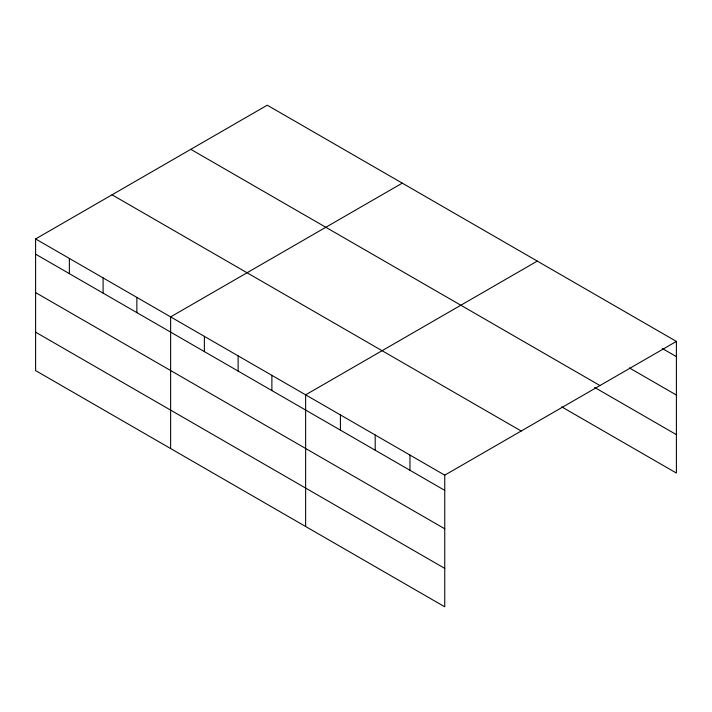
<?xml version="1.0" encoding="UTF-8"?>
<svg xmlns="http://www.w3.org/2000/svg" width="712" height="712" viewBox="0 0 712 712"><rect width="100%" height="100%" fill="white"/><g stroke="black" fill="none" stroke-linecap="round" stroke-linejoin="round"><path stroke-width="1.07" d="M444.751 528.802L444.751 475.153L35.6 238.938L35.6 370.587L444.751 606.811L444.751 528.802L35.6 292.579M561.723 406.863L676.4 473.062L676.4 341.413L267.249 105.189L35.6 238.938M402.271 183.144L170.622 316.885L170.622 448.542M537.293 261.099L305.635 394.84L305.635 526.497M444.751 475.153L676.4 341.413M662.302 348.488L676.4 356.632M629.399 367.926L676.4 395.053M190.807 149.324L599.958 385.548M594.627 387.435L676.4 434.64M112.042 194.803L521.193 431.018M35.6 254.157L444.751 490.372M35.6 332.166L444.751 568.39M409.97 455.075L409.97 470.294M375.197 434.996L375.197 450.215M340.416 414.918L340.416 430.137M271.886 375.349L271.886 390.577M238.128 355.867L238.128 371.085M204.371 336.375L204.371 351.595M136.864 297.402L136.864 312.621M103.106 277.911L103.106 293.13M69.358 258.42L69.358 273.639"/></g></svg>
